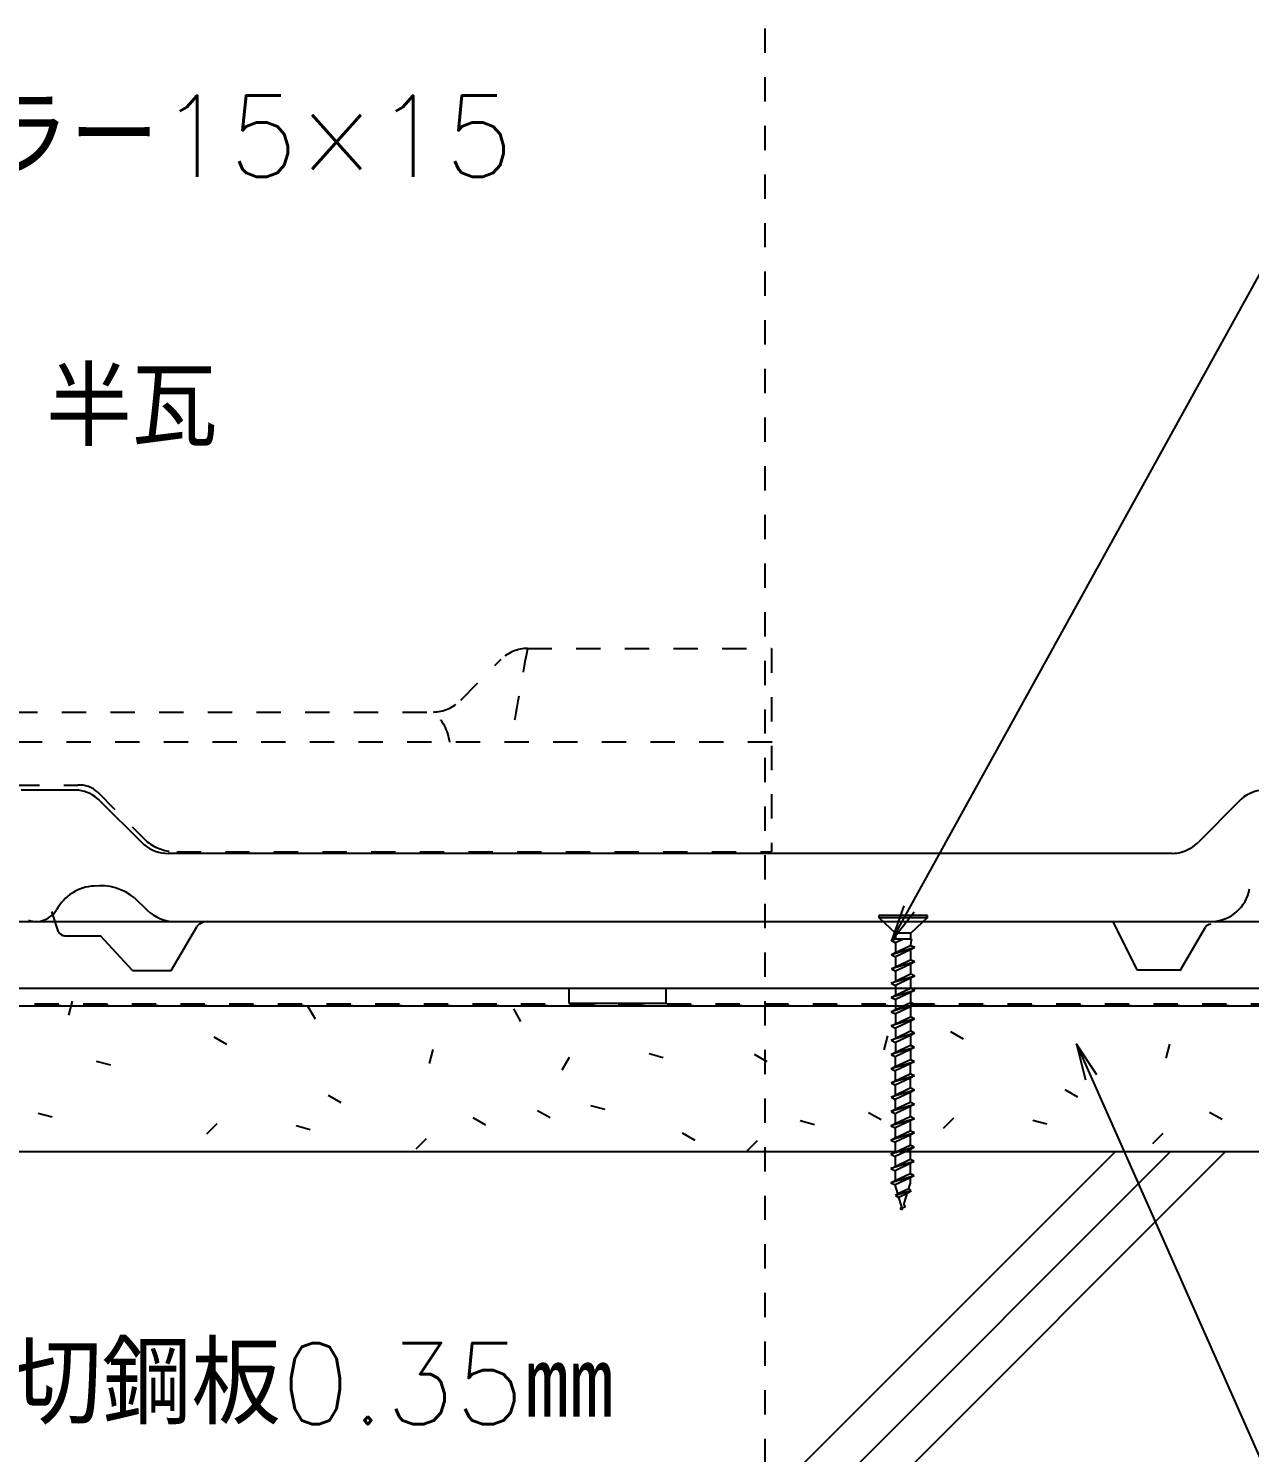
# Model space of a CAD drawing. Extents: x -1727 to 4652, y -2308 to 2357.
# Drawn here: x 2161.9 to 2412.9, y 1462.7 to 1755.5 of the extents above; entities that cross this region are included whole.
import ezdxf

# ---------------------------------------------------------------- set-up
doc = ezdxf.new("R2010")
doc.units = 0
doc.header["$LTSCALE"] = 5
doc.linetypes.add('DOT', pattern=[2, 1, -1])
for name, color, linetype in [('0-1', 7, 'CONTINUOUS'), ('0-2', 7, 'CONTINUOUS'), ('0-3', 7, 'CONTINUOUS'), ('0-4', 7, 'CONTINUOUS'), ('0-F', 7, 'CONTINUOUS')]:
    doc.layers.add(name, color=color, linetype=linetype)
doc.styles.get("Standard").update_dxf_attribs({"font": 'txt.shx', "bigfont": 'extfont.shx'})

msp = doc.modelspace()

# ---------------------------------------------------------------- linework, layer by layer
at = {"layer": '0-1', "color": 4, "linetype": 'CONTINUOUS'}
for p, q in [((2336.7141, 1573.1362), (2336.7131, 1572.7204)), ((2336.7131, 1572.7204), (2346.7755, 1572.6968)), ((2336.7131, 1572.7204), (2340.1672, 1569.51)), ((2346.7764, 1573.1126), (2336.7141, 1573.1362)), ((2346.7755, 1572.6968), (2343.2892, 1569.5027)), ((2346.7755, 1572.6968), (2346.7764, 1573.1126)), ((2343.2804, 1569.5027), (2340.1672, 1569.51)), ((2340.1931, 1569.51), (2340.1902, 1568.234)), ((2343.2804, 1569.5027), (2343.2775, 1568.2478)), ((2339.332, 1567.9743), (2340.0072, 1568.2554)), ((2340.259, 1568.2548), (2339.332, 1567.9743)), ((2339.332, 1567.9743), (2340.1885, 1567.5221)), ((2343.4605, 1568.2473), (2340.0072, 1568.2554)), ((2343.2863, 1568.2477), (2340.1642, 1568.255)), ((2340.1885, 1567.5221), (2340.1838, 1565.5199)), ((2340.1838, 1565.5199), (2343.2745, 1566.9784)), ((2341.7339, 1568.2514), (2340.1885, 1567.5221)), ((2340.1902, 1568.255), (2340.1902, 1568.234)), ((2344.1311, 1566.5263), (2343.2745, 1566.9784)), ((2344.1311, 1566.5263), (2339.3251, 1565.0718)), ((2339.3251, 1565.0718), (2340.1838, 1565.5199)), ((2339.3251, 1565.0718), (2340.1817, 1564.6197)), ((2340.1817, 1564.6197), (2340.1769, 1562.5885)), ((2340.1769, 1562.5885), (2343.2677, 1564.047)), ((2343.2724, 1566.0781), (2340.1817, 1564.6197)), ((2343.2724, 1566.0781), (2343.2677, 1564.047)), ((2344.1242, 1563.5949), (2343.2677, 1564.047)), ((2344.1311, 1566.5263), (2343.2724, 1566.0781)), ((2344.1242, 1563.5949), (2339.3183, 1562.1404)), ((2339.3183, 1562.1404), (2340.1769, 1562.5885)), ((2339.3183, 1562.1404), (2340.1748, 1561.6883)), ((2340.1748, 1561.6883), (2340.17, 1559.6572)), ((2340.17, 1559.6572), (2343.2608, 1561.1156)), ((2343.2656, 1563.1468), (2340.1748, 1561.6883)), ((2343.2656, 1563.1468), (2343.2608, 1561.1156)), ((2344.1173, 1560.6635), (2343.2608, 1561.1156)), ((2344.1242, 1563.5949), (2343.2656, 1563.1468)), ((2344.1173, 1560.6635), (2339.3114, 1559.2091)), ((2339.3114, 1559.2091), (2340.17, 1559.6572)), ((2339.3114, 1559.2091), (2340.1679, 1558.7569)), ((2340.1679, 1558.7569), (2340.1632, 1556.7258)), ((2340.1679, 1558.7569), (2340.1632, 1556.7258)), ((2340.1632, 1556.7258), (2343.2539, 1558.1842)), ((2343.2587, 1560.2154), (2340.1679, 1558.7569)), ((2343.2587, 1560.2154), (2343.2539, 1558.1842)), ((2344.1104, 1557.7321), (2343.2539, 1558.1842)), ((2344.1173, 1560.6635), (2343.2587, 1560.2154)), ((2344.1104, 1557.7321), (2339.3045, 1556.2777)), ((2339.3045, 1556.2777), (2340.1632, 1556.7258)), ((2339.3045, 1556.2777), (2340.1611, 1555.8255)), ((2340.1611, 1555.8255), (2340.1563, 1553.7944)), ((2340.1563, 1553.7944), (2343.247, 1555.2528)), ((2343.2518, 1557.284), (2340.1611, 1555.8255)), ((2343.2518, 1557.284), (2343.247, 1555.2528)), ((2344.1036, 1554.8007), (2343.247, 1555.2528)), ((2344.1104, 1557.7321), (2343.2518, 1557.284)), ((2344.1036, 1554.8007), (2339.2977, 1553.3463)), ((2339.2977, 1553.3463), (2340.1563, 1553.7944)), ((2339.2977, 1553.3463), (2340.1542, 1552.8942)), ((2340.1542, 1552.8942), (2340.1494, 1550.863)), ((2340.1494, 1550.863), (2343.2402, 1552.3215)), ((2343.2449, 1554.3526), (2340.1542, 1552.8942)), ((2343.2449, 1554.3526), (2343.2402, 1552.3215)), ((2344.0967, 1551.8693), (2343.2402, 1552.3215)), ((2344.1036, 1554.8007), (2343.2449, 1554.3526)), ((2344.0967, 1551.8693), (2339.2908, 1550.4149)), ((2339.2908, 1550.4149), (2340.1494, 1550.863)), ((2339.2908, 1550.4149), (2340.1473, 1549.9628)), ((2340.1473, 1549.9628), (2340.1426, 1547.9316)), ((2340.1426, 1547.9316), (2343.2333, 1549.3901)), ((2343.2381, 1551.4212), (2340.1473, 1549.9628)), ((2343.2381, 1551.4212), (2343.2333, 1549.3901)), ((2344.0898, 1548.938), (2343.2333, 1549.3901)), ((2344.0967, 1551.8693), (2343.2381, 1551.4212)), ((2344.0898, 1548.938), (2339.2839, 1547.4835)), ((2339.2839, 1547.4835), (2340.1426, 1547.9316)), ((2339.2839, 1547.4835), (2340.1405, 1547.0314)), ((2340.1405, 1547.0314), (2340.1357, 1545.0002)), ((2340.1357, 1545.0002), (2343.2264, 1546.4587)), ((2343.2312, 1548.4899), (2340.1405, 1547.0314)), ((2343.2312, 1548.4899), (2343.2264, 1546.4587)), ((2344.083, 1546.0066), (2343.2264, 1546.4587)), ((2344.0898, 1548.938), (2343.2312, 1548.4899)), ((2344.083, 1546.0066), (2339.2771, 1544.5521)), ((2339.2771, 1544.5521), (2340.1357, 1545.0002)), ((2339.2771, 1544.5521), (2340.1336, 1544.1)), ((2340.1336, 1544.1), (2340.1288, 1542.0689)), ((2340.1288, 1542.0689), (2343.2196, 1543.5273)), ((2343.2243, 1545.5585), (2340.1336, 1544.1)), ((2343.2243, 1545.5585), (2343.2196, 1543.5273)), ((2344.0761, 1543.0752), (2343.2196, 1543.5273)), ((2344.083, 1546.0066), (2343.2243, 1545.5585)), ((2344.0761, 1543.0752), (2339.2702, 1541.6208)), ((2339.2702, 1541.6208), (2340.1288, 1542.0689)), ((2339.2702, 1541.6208), (2340.1267, 1541.1686)), ((2340.1267, 1541.1686), (2340.122, 1539.1375)), ((2340.122, 1539.1375), (2343.2127, 1540.5959)), ((2343.2175, 1542.6271), (2340.1267, 1541.1686)), ((2343.2175, 1542.6271), (2343.2127, 1540.5959)), ((2344.0692, 1540.1438), (2343.2127, 1540.5959)), ((2344.0761, 1543.0752), (2343.2175, 1542.6271)), ((2344.0692, 1540.1438), (2339.2633, 1538.6894)), ((2339.2633, 1538.6894), (2340.122, 1539.1375)), ((2339.2633, 1538.6894), (2340.1198, 1538.2373)), ((2340.1198, 1538.2373), (2340.1151, 1536.2061)), ((2340.1151, 1536.2061), (2343.2058, 1537.6646)), ((2343.2106, 1539.6957), (2340.1198, 1538.2373)), ((2343.2106, 1539.6957), (2343.2058, 1537.6646)), ((2344.0624, 1537.2124), (2343.2058, 1537.6646)), ((2344.0692, 1540.1438), (2343.2106, 1539.6957)), ((2344.0624, 1537.2124), (2339.2564, 1535.758)), ((2339.2564, 1535.758), (2340.1151, 1536.2061)), ((2339.2564, 1535.758), (2340.113, 1535.3059)), ((2340.113, 1535.3059), (2340.1082, 1533.2747)), ((2340.1082, 1533.2747), (2343.199, 1534.7332)), ((2343.2037, 1536.7643), (2340.113, 1535.3059)), ((2343.2037, 1536.7643), (2343.199, 1534.7332)), ((2344.0555, 1534.281), (2343.199, 1534.7332)), ((2344.0624, 1537.2124), (2343.2037, 1536.7643)), ((2344.0555, 1534.281), (2339.2496, 1532.8266)), ((2339.2496, 1532.8266), (2340.1082, 1533.2747)), ((2339.2496, 1532.8266), (2340.1061, 1532.3745)), ((2340.1061, 1532.3745), (2340.1013, 1530.3433)), ((2340.1013, 1530.3433), (2343.1921, 1531.8018)), ((2343.1968, 1533.8329), (2340.1061, 1532.3745)), ((2343.1968, 1533.8329), (2343.1921, 1531.8018)), ((2344.0486, 1531.3497), (2343.1921, 1531.8018)), ((2344.0555, 1534.281), (2343.1968, 1533.8329)), ((2344.0486, 1531.3497), (2339.2427, 1529.8952)), ((2339.2427, 1529.8952), (2340.1013, 1530.3433)), ((2339.2427, 1529.8952), (2340.0992, 1529.4431)), ((2340.0992, 1529.4431), (2340.0945, 1527.412)), ((2340.0945, 1527.412), (2343.1852, 1528.8704)), ((2343.19, 1530.9016), (2340.0992, 1529.4431)), ((2343.19, 1530.9016), (2343.1852, 1528.8704)), ((2344.0417, 1528.4183), (2343.1852, 1528.8704)), ((2344.0486, 1531.3497), (2343.19, 1530.9016)), ((2344.0417, 1528.4183), (2339.2358, 1526.9639)), ((2339.2358, 1526.9639), (2340.0945, 1527.412)), ((2339.2358, 1526.9639), (2340.0924, 1526.5117)), ((2340.0924, 1526.5117), (2340.0876, 1524.4806)), ((2340.0876, 1524.4806), (2343.1783, 1525.939)), ((2343.1831, 1527.9702), (2340.0924, 1526.5117)), ((2343.1831, 1527.9702), (2343.1783, 1525.939)), ((2344.0349, 1525.4869), (2343.1783, 1525.939)), ((2344.0417, 1528.4183), (2343.1831, 1527.9702)), ((2344.0349, 1525.4869), (2339.229, 1524.0325)), ((2339.229, 1524.0325), (2340.0876, 1524.4806)), ((2339.229, 1524.0325), (2340.0855, 1523.5803)), ((2340.0855, 1523.5803), (2340.0807, 1521.5492)), ((2340.0807, 1521.5492), (2343.1715, 1523.0076)), ((2343.1762, 1525.0388), (2340.0855, 1523.5803)), ((2343.1762, 1525.0388), (2343.1715, 1523.0076)), ((2344.028, 1522.5555), (2343.1715, 1523.0076)), ((2344.0349, 1525.4869), (2343.1762, 1525.0388)), ((2344.028, 1522.5555), (2339.2221, 1521.1011)), ((2339.2221, 1521.1011), (2340.0807, 1521.5492)), ((2339.2221, 1521.1011), (2340.0786, 1520.649)), ((2340.0786, 1520.649), (2340.0739, 1518.6178)), ((2340.0739, 1518.6178), (2343.1646, 1520.0763)), ((2343.1694, 1522.1074), (2340.0786, 1520.649)), ((2343.1694, 1522.1074), (2343.1646, 1520.0763)), ((2344.0211, 1519.6241), (2343.1646, 1520.0763)), ((2344.028, 1522.5555), (2343.1694, 1522.1074)), ((2344.0211, 1519.6241), (2339.2152, 1518.1697)), ((2339.2152, 1518.1697), (2340.0739, 1518.6178)), ((2339.2152, 1518.1697), (2340.1318, 1517.7459)), ((2343.1625, 1519.176), (2340.1318, 1517.7459)), ((2340.6528, 1515.9629), (2340.1318, 1517.7459)), ((2340.6528, 1515.9629), (2342.8841, 1517.0158)), ((2342.8841, 1517.0158), (2343.1596, 1517.9424)), ((2343.4104, 1516.51), (2342.8841, 1517.0158)), ((2343.1625, 1519.176), (2343.1596, 1517.9424)), ((2344.0211, 1519.6241), (2343.1625, 1519.176)), ((2343.4104, 1516.51), (2340.1735, 1515.5304)), ((2340.1735, 1515.5304), (2340.6528, 1515.9629)), ((2340.1735, 1515.5304), (2340.8837, 1515.1726)), ((2342.5731, 1515.9698), (2340.8837, 1515.1726)), ((2341.4587, 1513.2049), (2340.8837, 1515.1726)), ((2341.8715, 1513.6098), (2342.5731, 1515.9698)), ((2343.4104, 1516.51), (2342.5731, 1515.9698)), ((2341.1336, 1512.886), (2341.4587, 1513.2049)), ((2341.1336, 1512.886), (2341.5174, 1513.0042)), ((2341.1336, 1512.886), (2341.6037, 1512.7088)), ((2341.6037, 1512.7088), (2341.5174, 1513.0042)), ((2341.6037, 1512.7088), (2341.709, 1513.0632)), ((2341.709, 1513.0632), (2342.1959, 1513.2132)), ((2342.1959, 1513.2132), (2341.8715, 1513.6098))]:
    msp.add_line(p, q, dxfattribs=at)
at = {"layer": '0-1', "color": 3, "linetype": 'CONTINUOUS'}
for p, q in [((2026.4403, 1571.8914), (2765.6812, 1571.8914)), ((2026.4403, 1558.2226), (2765.6812, 1558.2226))]:
    msp.add_line(p, q, dxfattribs=at)
at = {"layer": '0-1', "color": 7, "linetype": 'DOT'}
msp.add_line((1973.1858, 1554.9688), (2798.1705, 1554.9688), dxfattribs=at)
at = {"layer": '0-1', "color": 4, "linetype": 'CONTINUOUS'}
msp.add_lwpolyline([(2343.4605, 1568.2473), (2343.4415, 1568.184), (2343.4235, 1568.1205), (2343.4065, 1568.0568), (2343.3905, 1567.9928), (2343.3755, 1567.9286), (2343.3616, 1567.8642), (2343.3487, 1567.7997), (2343.3368, 1567.735), (2343.3259, 1567.6701), (2343.3161, 1567.6052), (2343.3072, 1567.54), (2343.2995, 1567.4748), (2343.2927, 1567.4095), (2343.287, 1567.3441), (2343.2823, 1567.2786), (2343.2787, 1567.2131), (2343.2761, 1567.1476), (2343.2745, 1567.082), (2343.274, 1567.0164), (2343.2745, 1566.9508)], dxfattribs=at)
at = {"layer": '0-1', "color": 7, "linetype": 'CONTINUOUS'}
msp.add_lwpolyline([(2273.0342, 1555.0868), (2293.0342, 1555.0868), (2293.0342, 1558.0868), (2273.0342, 1558.0868), (2273.0342, 1555.0868)], close=True, dxfattribs=at)
at = {"layer": '0-2', "color": 2, "linetype": 'DOT'}
for p, q in [((2264.5151, 1628.0515), (2314.699, 1628.0515)), ((2314.699, 1628.0473), (2314.699, 1586.2012)), ((2250.7924, 1617.4156), (2259.136, 1625.836)), ((2038.7962, 1614.9527), (2244.9706, 1614.9527)), ((2314.7826, 1608.7614), (2026.6071, 1608.7614)), ((2109.1966, 1599.9441), (2172.0989, 1599.9441)), ((2176.167, 1598.4636), (2186.333, 1588.2976)), ((2192.4097, 1586.2012), (2314.699, 1586.2012))]:
    msp.add_line(p, q, dxfattribs=at)
at = {"layer": '0-2', "color": 2, "linetype": 'CONTINUOUS'}
for p, q in [((2172.2927, 1598.878), (2160.4375, 1598.878)), ((2176.1799, 1597.1465), (2185.6754, 1587.6955)), ((2410.664, 1596.523), (2402.4284, 1588.2304)), ((2397.0602, 1585.8846), (2190.6592, 1585.8846)), ((2183.7637, 1576.738), (2186.3374, 1574.2387)), ((2168.1405, 1569.7385), (2166.7477, 1573.9528)), ((2191.2736, 1561.7879), (2196.5425, 1570.82)), ((2192.0181, 1571.8858), (2405.4003, 1571.8858)), ((2389.9411, 1561.8724), (2384.8189, 1571.9654)), ((2398.7191, 1561.7906), (2403.8799, 1570.7311)), ((2169.3527, 1568.9604), (2176.7707, 1568.9604)), ((2183.3158, 1561.7879), (2176.7707, 1568.9604)), ((2183.3158, 1561.7879), (2191.2736, 1561.7879)), ((2398.7663, 1561.8724), (2389.9411, 1561.8724))]:
    msp.add_line(p, q, dxfattribs=at)
at = {"layer": '0-2', "color": 2, "linetype": 'DOT'}
for centre, radius, start, end in [((2264.603, 1620.1848), 7.8628, 90.4761, 134.0511), ((4423.2834, 1233.5702), 2194.5149, 169.6443, 170.1559), ((2245.0206, 1622.9631), 8.0056, 271.0628, 316.1349), ((2238.7897, 1607.4773), 9.8322, 7.5048, 49.5469), ((2172.4989, 1594.7139), 5.2455, 45.63, 94.3735), ((2192.4245, 1596.099), 9.8979, 232.0167, 269.9144)]:
    msp.add_arc(centre, radius, start, end, dxfattribs=at)
at = {"layer": '0-2', "color": 2, "linetype": 'CONTINUOUS'}
for centre, radius, start, end in [((2171.1263, 1591.0288), 7.9354, 47.6136, 81.5477), ((2416.4007, 1591.0068), 7.9586, 92.8551, 136.1225), ((2190.6978, 1593.7543), 7.8698, 230.3435, 269.7193), ((2396.7431, 1593.8816), 8.0162, 298.3583, 315.1724), ((2396.8157, 1593.7388), 7.8561, 271.7835, 298.3869), ((2175.8981, 1569.95), 9.2519, 92.9199, 152.02), ((2176.6665, 1568.0055), 11.2529, 50.8982, 96.3246), ((2404.964, 1579.9837), 8.0916, 273.0906, 350.2777), ((2163.4329, 1576.9249), 5.0383, 274.6278, 328.4766), ((2192.0206, 1579.9256), 8.0399, 225.0191, 269.982), ((2163.3877, 1575.3951), 3.5119, 245.7412, 275.1431), ((2169.355, 1570.3441), 1.3571, 206.5019, 269.9002), ((2198.6949, 1569.167), 2.7139, 90.0708, 142.4764), ((2405.0081, 1569.976), 1.3576, 90.085, 146.2039)]:
    msp.add_arc(centre, radius, start, end, dxfattribs=at)
at = {"layer": '0-3', "color": 7, "linetype": 'CONTINUOUS'}
for points in [[(2339.3189, 1567.9242), (2427.5253, 1727.6274), (2442.5253, 1727.6274)], [(2341.8507, 1575.0937), (2339.3189, 1567.9242), (2344.0391, 1573.885)], [(2377.357, 1546.7064), (2519.8159, 1225.1861), (2549.8159, 1225.1861)], [(2381.5381, 1540.3557), (2377.357, 1546.7064), (2379.2524, 1539.3429)]]:
    msp.add_lwpolyline(points, dxfattribs=at)
at = {"layer": '0-4', "color": 7, "linetype": 'CONTINUOUS'}
for p, q in [((2170.946, 1555.5173), (2170.1693, 1552.6194)), ((2220.9242, 1551.7809), (2219.4241, 1554.3789)), ((2263.1836, 1551.3237), (2261.6837, 1553.922)), ((2354.151, 1547.7219), (2351.553, 1549.2219)), ((2202.7243, 1546.581), (2200.1264, 1548.0809)), ((2338.5219, 1548.418), (2337.7455, 1545.5201)), ((2396.512, 1546.7063), (2395.7356, 1543.8083)), ((2175.8818, 1543.1775), (2178.7796, 1542.4012)), ((2245.0853, 1545.5654), (2244.3089, 1542.6674)), ((2273.0556, 1543.9199), (2271.5553, 1541.3216)), ((2289.5082, 1544.7426), (2292.406, 1543.9663)), ((2313.8013, 1543.0577), (2311.2033, 1544.5576)), ((2374.9507, 1537.3215), (2377.5488, 1535.8219)), ((2223.524, 1536.1806), (2226.1221, 1534.681)), ((2166.8328, 1531.6602), (2163.935, 1532.4369)), ((2253.3119, 1531.5804), (2255.9099, 1530.0805)), ((2266.5617, 1533.0647), (2269.1598, 1531.5651)), ((2280.4593, 1533.2253), (2277.5615, 1534.002)), ((2334.601, 1532.6573), (2337.1991, 1531.1577)), ((2352.0598, 1531.4435), (2349.9385, 1529.3223)), ((2404.7386, 1532.7213), (2407.3366, 1531.2214)), ((2200.6331, 1530.3026), (2198.5118, 1528.1814)), ((2219.8715, 1529.0732), (2216.9737, 1529.8498)), ((2323.4969, 1530.1094), (2320.5991, 1530.8861)), ((2371.2982, 1530.2141), (2368.4004, 1530.9908)), ((2243.6707, 1527.1868), (2241.5495, 1525.0655)), ((2296.3496, 1528.4645), (2298.9475, 1526.9646)), ((2311.7101, 1526.7793), (2309.5888, 1524.658)), ((2395.0974, 1528.3277), (2392.9761, 1526.2064)), ((2235.3894, 1374.5822), (2385.3894, 1524.5822)), ((2246.7031, 1374.5822), (2396.7031, 1524.5822)), ((2258.0168, 1374.5822), (2408.0168, 1524.5822))]:
    msp.add_line(p, q, dxfattribs=at)
at = {"layer": '0-4', "color": 4, "linetype": 'CONTINUOUS'}
for p, q in [((2017.5467, 1554.5822), (2872.4442, 1554.5822)), ((1942.5467, 1524.5822), (2872.4442, 1524.5822))]:
    msp.add_line(p, q, dxfattribs=at)
at = {"layer": '0-F', "color": 1, "linetype": 'DOT'}
for p, q in [((2313.3143, 1755.5209), (2313.3143, 1280.8843)), ((1843.607, 1554.5995), (2765.6812, 1554.5995))]:
    msp.add_line(p, q, dxfattribs=at)

# ---------------------------------------------------------------- texts
at = {"layer": '0-3', "color": 7}
for s, height, p in [('シーラー15×15', 16.7, (2115.2859, 1725.0271)), ('半瓦', 16, (2165.5965, 1669.6102)), ('ケラバ捨水切鋼板0.35㎜', 16.7, (2066.8461, 1468.5052))]:
    msp.add_text(s, height=height, dxfattribs=at).set_placement(p)

doc.saveas('drawing.dxf')
